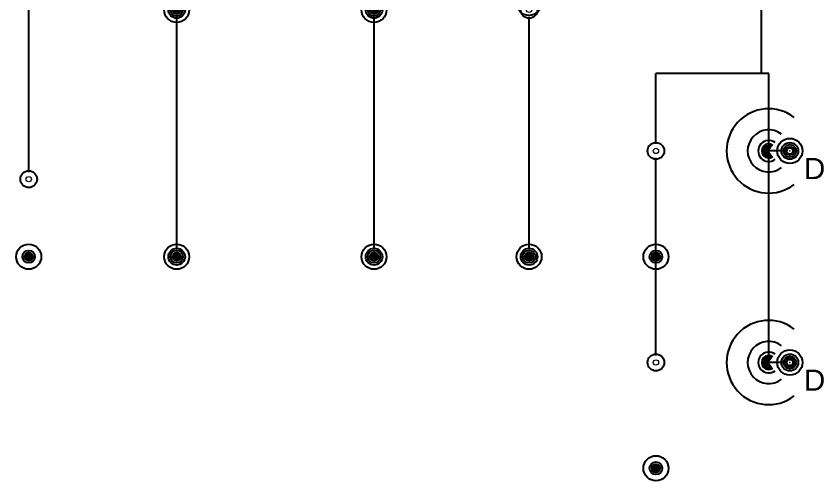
# Model space of a CAD drawing. Extents: x -24247 to 247, y -156 to 1335.
# Drawn here: x -2279.1 to -1820.7, y 364.6 to 628.2 of the extents above; entities that cross this region are included whole.
import ezdxf

# ---------------------------------------------------------------- set-up
doc = ezdxf.new("R2010")
doc.units = 0
doc.header["$LTSCALE"] = 48
doc.header["$MEASUREMENT"] = 0
for name, color, linetype in [('F-DRYP-N', 3, 'Continuous'), ('F-DRYP-N @ 1 (1)', 3, 'Continuous'), ('F-DRYP-N @ 1 (2)', 3, 'Continuous'), ('F-DRYP-N @ 12', 3, 'Continuous'), ('F-DRYP-N @ 128', 3, 'Continuous'), ('F-DRYP-N @ 16', 3, 'Continuous'), ('F-DRYP-N @ 192', 3, 'Continuous'), ('F-DRYP-N @ 2', 3, 'Continuous'), ('F-DRYP-N @ 24', 3, 'Continuous'), ('F-DRYP-N @ 384', 3, 'Continuous'), ('F-DRYP-N @ 4', 3, 'Continuous'), ('F-DRYP-N @ 48', 3, 'Continuous'), ('F-DRYP-N @ 64', 3, 'Continuous'), ('F-DRYP-N @ 768', 3, 'Continuous'), ('F-DRYP-N @ 8', 3, 'Continuous'), ('F-DRYP-N @ 96', 3, 'Continuous'), ('F-SPRK-HEAD-N', 2, 'Continuous'), ('F-SPRK-HEAD-N @ 1 (1)', 2, 'Continuous'), ('F-SPRK-HEAD-N @ 1 (2)', 2, 'Continuous'), ('F-SPRK-HEAD-N @ 128', 2, 'Continuous'), ('F-SPRK-HEAD-N @ 192', 2, 'Continuous'), ('F-SPRK-HEAD-N @ 48', 2, 'Continuous'), ('F-SPRK-HEAD-N @ 64', 2, 'Continuous'), ('F-SPRK-HEAD-N @ 96', 2, 'Continuous')]:
    doc.layers.add(name, color=color, linetype=linetype)
doc.layers.add('G-ANNO-TEXT', color=70, linetype='Continuous', lineweight=0)
doc.styles.add('Arial', font='arial.ttf')

# ---------------------------------------------------------------- blocks, each defined once
blk = doc.blocks.new('*U14')
blk.add_circle((0, 0), 0.0371)
at = {"color": 7, "lineweight": 0}
blk.add_circle((0, 0), 0.0117, dxfattribs=at)
blk = doc.blocks.new('*U467')
at = {"layer": 'F-SPRK-HEAD-N @ 1 (1)'}
blk.add_blockref('*U14', (-2272, 491.74), dxfattribs=at)
at = {"layer": 'F-SPRK-HEAD-N @ 1 (2)'}
blk.add_blockref('*U14', (-2272, 491.74), dxfattribs=at)
at = {"layer": 'F-SPRK-HEAD-N @ 128', "xscale": 128, "yscale": 128, "zscale": 128}
blk.add_blockref('*U14', (-2272, 535.74), dxfattribs=at)
at = {"layer": 'F-SPRK-HEAD-N @ 192', "xscale": 192, "yscale": 192, "zscale": 192}
blk.add_blockref('*U14', (-2272, 491.74), dxfattribs=at)
at = {"layer": 'F-SPRK-HEAD-N @ 48', "xscale": 48, "yscale": 48, "zscale": 48}
blk.add_blockref('*U14', (-2272, 491.74), dxfattribs=at)
at = {"layer": 'F-SPRK-HEAD-N @ 64', "xscale": 64, "yscale": 64, "zscale": 64}
blk.add_blockref('*U14', (-2272, 491.74), dxfattribs=at)
at = {"layer": 'F-SPRK-HEAD-N @ 96', "xscale": 96, "yscale": 96, "zscale": 96}
blk.add_blockref('*U14', (-2272, 491.74), dxfattribs=at)
blk = doc.blocks.new('*U468')
at = {"layer": 'F-SPRK-HEAD-N @ 1 (1)'}
blk.add_blockref('*U14', (-2188, 491.74), dxfattribs=at)
at = {"layer": 'F-SPRK-HEAD-N @ 1 (2)'}
blk.add_blockref('*U14', (-2188, 491.74), dxfattribs=at)
at = {"layer": 'F-SPRK-HEAD-N @ 128', "xscale": 128, "yscale": 128, "zscale": 128}
blk.add_blockref('*U14', (-2188, 491.74), dxfattribs=at)
at = {"layer": 'F-SPRK-HEAD-N @ 192', "xscale": 192, "yscale": 192, "zscale": 192}
blk.add_blockref('*U14', (-2188, 491.74), dxfattribs=at)
at = {"layer": 'F-SPRK-HEAD-N @ 48', "xscale": 48, "yscale": 48, "zscale": 48}
blk.add_blockref('*U14', (-2188, 491.74), dxfattribs=at)
at = {"layer": 'F-SPRK-HEAD-N @ 64', "xscale": 64, "yscale": 64, "zscale": 64}
blk.add_blockref('*U14', (-2188, 491.74), dxfattribs=at)
at = {"layer": 'F-SPRK-HEAD-N @ 96', "xscale": 96, "yscale": 96, "zscale": 96}
blk.add_blockref('*U14', (-2188, 491.74), dxfattribs=at)
blk = doc.blocks.new('*U469')
at = {"layer": 'F-SPRK-HEAD-N @ 1 (1)'}
blk.add_blockref('*U14', (-2188, 631.74), dxfattribs=at)
at = {"layer": 'F-SPRK-HEAD-N @ 1 (2)'}
blk.add_blockref('*U14', (-2188, 631.74), dxfattribs=at)
at = {"layer": 'F-SPRK-HEAD-N @ 128', "xscale": 128, "yscale": 128, "zscale": 128}
blk.add_blockref('*U14', (-2188, 631.74), dxfattribs=at)
at = {"layer": 'F-SPRK-HEAD-N @ 192', "xscale": 192, "yscale": 192, "zscale": 192}
blk.add_blockref('*U14', (-2188, 631.74), dxfattribs=at)
at = {"layer": 'F-SPRK-HEAD-N @ 48', "xscale": 48, "yscale": 48, "zscale": 48}
blk.add_blockref('*U14', (-2188, 631.74), dxfattribs=at)
at = {"layer": 'F-SPRK-HEAD-N @ 64', "xscale": 64, "yscale": 64, "zscale": 64}
blk.add_blockref('*U14', (-2188, 631.74), dxfattribs=at)
at = {"layer": 'F-SPRK-HEAD-N @ 96', "xscale": 96, "yscale": 96, "zscale": 96}
blk.add_blockref('*U14', (-2188, 631.74), dxfattribs=at)
blk = doc.blocks.new('*U471')
at = {"layer": 'F-SPRK-HEAD-N @ 1 (1)'}
blk.add_blockref('*U14', (-1988, 491.74), dxfattribs=at)
at = {"layer": 'F-SPRK-HEAD-N @ 1 (2)'}
blk.add_blockref('*U14', (-1988, 491.74), dxfattribs=at)
at = {"layer": 'F-SPRK-HEAD-N @ 128', "xscale": 128, "yscale": 128, "zscale": 128}
blk.add_blockref('*U14', (-1988, 491.74), dxfattribs=at)
at = {"layer": 'F-SPRK-HEAD-N @ 192', "xscale": 192, "yscale": 192, "zscale": 192}
blk.add_blockref('*U14', (-1988, 491.74), dxfattribs=at)
at = {"layer": 'F-SPRK-HEAD-N @ 48', "xscale": 48, "yscale": 48, "zscale": 48}
blk.add_blockref('*U14', (-1988, 491.74), dxfattribs=at)
at = {"layer": 'F-SPRK-HEAD-N @ 64', "xscale": 64, "yscale": 64, "zscale": 64}
blk.add_blockref('*U14', (-1988, 491.74), dxfattribs=at)
at = {"layer": 'F-SPRK-HEAD-N @ 96', "xscale": 96, "yscale": 96, "zscale": 96}
blk.add_blockref('*U14', (-1988, 491.74), dxfattribs=at)
blk = doc.blocks.new('*U472')
at = {"layer": 'F-SPRK-HEAD-N @ 1 (1)'}
blk.add_blockref('*U14', (-1988, 635.74), dxfattribs=at)
at = {"layer": 'F-SPRK-HEAD-N @ 1 (2)'}
blk.add_blockref('*U14', (-1988, 635.74), dxfattribs=at)
at = {"layer": 'F-SPRK-HEAD-N @ 128', "xscale": 128, "yscale": 128, "zscale": 128}
blk.add_blockref('*U14', (-1988, 631.74), dxfattribs=at)
at = {"layer": 'F-SPRK-HEAD-N @ 192', "xscale": 192, "yscale": 192, "zscale": 192}
blk.add_blockref('*U14', (-1988, 635.74), dxfattribs=at)
at = {"layer": 'F-SPRK-HEAD-N @ 48', "xscale": 48, "yscale": 48, "zscale": 48}
blk.add_blockref('*U14', (-1988, 635.74), dxfattribs=at)
at = {"layer": 'F-SPRK-HEAD-N @ 64', "xscale": 64, "yscale": 64, "zscale": 64}
blk.add_blockref('*U14', (-1988, 635.74), dxfattribs=at)
at = {"layer": 'F-SPRK-HEAD-N @ 96', "xscale": 96, "yscale": 96, "zscale": 96}
blk.add_blockref('*U14', (-1988, 635.74), dxfattribs=at)
blk = doc.blocks.new('*U475')
at = {"layer": 'F-SPRK-HEAD-N @ 1 (1)'}
blk.add_blockref('*U14', (-1916, 491.74), dxfattribs=at)
at = {"layer": 'F-SPRK-HEAD-N @ 1 (2)'}
blk.add_blockref('*U14', (-1916, 491.74), dxfattribs=at)
at = {"layer": 'F-SPRK-HEAD-N @ 128', "xscale": 128, "yscale": 128, "zscale": 128}
blk.add_blockref('*U14', (-1916, 551.74), dxfattribs=at)
at = {"layer": 'F-SPRK-HEAD-N @ 192', "xscale": 192, "yscale": 192, "zscale": 192}
blk.add_blockref('*U14', (-1916, 491.74), dxfattribs=at)
at = {"layer": 'F-SPRK-HEAD-N @ 48', "xscale": 48, "yscale": 48, "zscale": 48}
blk.add_blockref('*U14', (-1916, 491.74), dxfattribs=at)
at = {"layer": 'F-SPRK-HEAD-N @ 64', "xscale": 64, "yscale": 64, "zscale": 64}
blk.add_blockref('*U14', (-1916, 491.74), dxfattribs=at)
at = {"layer": 'F-SPRK-HEAD-N @ 96', "xscale": 96, "yscale": 96, "zscale": 96}
blk.add_blockref('*U14', (-1916, 491.74), dxfattribs=at)
blk = doc.blocks.new('*U22')
blk.add_circle((0, 0), 0.0371)
blk = doc.blocks.new('*U478')
at = {"layer": 'F-SPRK-HEAD-N @ 1 (1)'}
blk.add_blockref('*U22', (-1840, 551.74), dxfattribs=at)
at = {"layer": 'F-SPRK-HEAD-N @ 1 (2)'}
blk.add_blockref('*U22', (-1840, 551.74), dxfattribs=at)
at = {"layer": 'F-SPRK-HEAD-N @ 128', "xscale": 128, "yscale": 128, "zscale": 128}
blk.add_blockref('*U22', (-1840, 551.74), dxfattribs=at)
at = {"layer": 'F-SPRK-HEAD-N @ 192', "xscale": 192, "yscale": 192, "zscale": 192}
blk.add_blockref('*U22', (-1840, 551.74), dxfattribs=at)
at = {"layer": 'F-SPRK-HEAD-N @ 48', "xscale": 48, "yscale": 48, "zscale": 48}
blk.add_blockref('*U22', (-1840, 551.74), dxfattribs=at)
at = {"layer": 'F-SPRK-HEAD-N @ 64', "xscale": 64, "yscale": 64, "zscale": 64}
blk.add_blockref('*U22', (-1840, 551.74), dxfattribs=at)
at = {"layer": 'F-SPRK-HEAD-N @ 96', "xscale": 96, "yscale": 96, "zscale": 96}
blk.add_blockref('*U22', (-1840, 551.74), dxfattribs=at)
blk = doc.blocks.new('*U479')
at = {"layer": 'F-SPRK-HEAD-N @ 1 (1)'}
blk.add_blockref('*U22', (-1840, 431.74), dxfattribs=at)
at = {"layer": 'F-SPRK-HEAD-N @ 1 (2)'}
blk.add_blockref('*U22', (-1840, 431.74), dxfattribs=at)
at = {"layer": 'F-SPRK-HEAD-N @ 128', "xscale": 128, "yscale": 128, "zscale": 128}
blk.add_blockref('*U22', (-1840, 431.74), dxfattribs=at)
at = {"layer": 'F-SPRK-HEAD-N @ 192', "xscale": 192, "yscale": 192, "zscale": 192}
blk.add_blockref('*U22', (-1840, 431.74), dxfattribs=at)
at = {"layer": 'F-SPRK-HEAD-N @ 48', "xscale": 48, "yscale": 48, "zscale": 48}
blk.add_blockref('*U22', (-1840, 431.74), dxfattribs=at)
at = {"layer": 'F-SPRK-HEAD-N @ 64', "xscale": 64, "yscale": 64, "zscale": 64}
blk.add_blockref('*U22', (-1840, 431.74), dxfattribs=at)
at = {"layer": 'F-SPRK-HEAD-N @ 96', "xscale": 96, "yscale": 96, "zscale": 96}
blk.add_blockref('*U22', (-1840, 431.74), dxfattribs=at)
blk = doc.blocks.new('*U6')
at = {"linetype": 'Continuous'}
blk.add_arc((0, 0), 0.03112, 232.56697, 127.43303, dxfattribs=at)
blk = doc.blocks.new('*U481')
at = {"layer": 'F-DRYP-N @ 1 (1)', "rotation": 180}
blk.add_blockref('*U6', (-1852, 431.74), dxfattribs=at)
at = {"layer": 'F-DRYP-N @ 1 (2)', "rotation": 180}
blk.add_blockref('*U6', (-1852, 431.74), dxfattribs=at)
at = {"layer": 'F-DRYP-N @ 12', "xscale": 12, "yscale": 12, "zscale": 12, "rotation": 180}
blk.add_blockref('*U6', (-1852, 431.74), dxfattribs=at)
at = {"layer": 'F-DRYP-N @ 128', "xscale": 128, "yscale": 128, "zscale": 128, "rotation": 180}
blk.add_blockref('*U6', (-1852, 431.74), dxfattribs=at)
at = {"layer": 'F-DRYP-N @ 16', "xscale": 16, "yscale": 16, "zscale": 16, "rotation": 180}
blk.add_blockref('*U6', (-1852, 431.74), dxfattribs=at)
at = {"layer": 'F-DRYP-N @ 192', "xscale": 192, "yscale": 192, "zscale": 192, "rotation": 180}
blk.add_blockref('*U6', (-1852, 431.74), dxfattribs=at)
at = {"layer": 'F-DRYP-N @ 2', "xscale": 2, "yscale": 2, "zscale": 2, "rotation": 180}
blk.add_blockref('*U6', (-1852, 431.74), dxfattribs=at)
at = {"layer": 'F-DRYP-N @ 24', "xscale": 24, "yscale": 24, "zscale": 24, "rotation": 180}
blk.add_blockref('*U6', (-1852, 431.74), dxfattribs=at)
at = {"layer": 'F-DRYP-N @ 384', "xscale": 384, "yscale": 384, "zscale": 384, "rotation": 180}
blk.add_blockref('*U6', (-1852, 431.74), dxfattribs=at)
at = {"layer": 'F-DRYP-N @ 4', "xscale": 4, "yscale": 4, "zscale": 4, "rotation": 180}
blk.add_blockref('*U6', (-1852, 431.74), dxfattribs=at)
at = {"layer": 'F-DRYP-N @ 48', "xscale": 48, "yscale": 48, "zscale": 48, "rotation": 180}
blk.add_blockref('*U6', (-1852, 431.74), dxfattribs=at)
at = {"layer": 'F-DRYP-N @ 64', "xscale": 64, "yscale": 64, "zscale": 64, "rotation": 180}
blk.add_blockref('*U6', (-1852, 431.74), dxfattribs=at)
at = {"layer": 'F-DRYP-N @ 768', "xscale": 768, "yscale": 768, "zscale": 768, "rotation": 180}
blk.add_blockref('*U6', (-1852, 431.74), dxfattribs=at)
at = {"layer": 'F-DRYP-N @ 8', "xscale": 8, "yscale": 8, "zscale": 8, "rotation": 180}
blk.add_blockref('*U6', (-1852, 431.74), dxfattribs=at)
at = {"layer": 'F-DRYP-N @ 96', "xscale": 96, "yscale": 96, "zscale": 96, "rotation": 180}
blk.add_blockref('*U6', (-1852, 431.74), dxfattribs=at)
blk = doc.blocks.new('*U482')
at = {"layer": 'F-DRYP-N @ 1 (1)', "rotation": 180}
blk.add_blockref('*U6', (-1852, 551.74), dxfattribs=at)
at = {"layer": 'F-DRYP-N @ 1 (2)', "rotation": 180}
blk.add_blockref('*U6', (-1852, 551.74), dxfattribs=at)
at = {"layer": 'F-DRYP-N @ 12', "xscale": 12, "yscale": 12, "zscale": 12, "rotation": 180}
blk.add_blockref('*U6', (-1852, 551.74), dxfattribs=at)
at = {"layer": 'F-DRYP-N @ 128', "xscale": 128, "yscale": 128, "zscale": 128, "rotation": 180}
blk.add_blockref('*U6', (-1852, 551.74), dxfattribs=at)
at = {"layer": 'F-DRYP-N @ 16', "xscale": 16, "yscale": 16, "zscale": 16, "rotation": 180}
blk.add_blockref('*U6', (-1852, 551.74), dxfattribs=at)
at = {"layer": 'F-DRYP-N @ 192', "xscale": 192, "yscale": 192, "zscale": 192, "rotation": 180}
blk.add_blockref('*U6', (-1852, 551.74), dxfattribs=at)
at = {"layer": 'F-DRYP-N @ 2', "xscale": 2, "yscale": 2, "zscale": 2, "rotation": 180}
blk.add_blockref('*U6', (-1852, 551.74), dxfattribs=at)
at = {"layer": 'F-DRYP-N @ 24', "xscale": 24, "yscale": 24, "zscale": 24, "rotation": 180}
blk.add_blockref('*U6', (-1852, 551.74), dxfattribs=at)
at = {"layer": 'F-DRYP-N @ 384', "xscale": 384, "yscale": 384, "zscale": 384, "rotation": 180}
blk.add_blockref('*U6', (-1852, 551.74), dxfattribs=at)
at = {"layer": 'F-DRYP-N @ 4', "xscale": 4, "yscale": 4, "zscale": 4, "rotation": 180}
blk.add_blockref('*U6', (-1852, 551.74), dxfattribs=at)
at = {"layer": 'F-DRYP-N @ 48', "xscale": 48, "yscale": 48, "zscale": 48, "rotation": 180}
blk.add_blockref('*U6', (-1852, 551.74), dxfattribs=at)
at = {"layer": 'F-DRYP-N @ 64', "xscale": 64, "yscale": 64, "zscale": 64, "rotation": 180}
blk.add_blockref('*U6', (-1852, 551.74), dxfattribs=at)
at = {"layer": 'F-DRYP-N @ 768', "xscale": 768, "yscale": 768, "zscale": 768, "rotation": 180}
blk.add_blockref('*U6', (-1852, 551.74), dxfattribs=at)
at = {"layer": 'F-DRYP-N @ 8', "xscale": 8, "yscale": 8, "zscale": 8, "rotation": 180}
blk.add_blockref('*U6', (-1852, 551.74), dxfattribs=at)
at = {"layer": 'F-DRYP-N @ 96', "xscale": 96, "yscale": 96, "zscale": 96, "rotation": 180}
blk.add_blockref('*U6', (-1852, 551.74), dxfattribs=at)
blk = doc.blocks.new('*U571')
at = {"layer": 'F-SPRK-HEAD-N @ 1 (1)'}
blk.add_blockref('*U14', (-2076, 491.74), dxfattribs=at)
at = {"layer": 'F-SPRK-HEAD-N @ 1 (2)'}
blk.add_blockref('*U14', (-2076, 491.74), dxfattribs=at)
at = {"layer": 'F-SPRK-HEAD-N @ 128', "xscale": 128, "yscale": 128, "zscale": 128}
blk.add_blockref('*U14', (-2076, 491.74), dxfattribs=at)
at = {"layer": 'F-SPRK-HEAD-N @ 192', "xscale": 192, "yscale": 192, "zscale": 192}
blk.add_blockref('*U14', (-2076, 491.74), dxfattribs=at)
at = {"layer": 'F-SPRK-HEAD-N @ 48', "xscale": 48, "yscale": 48, "zscale": 48}
blk.add_blockref('*U14', (-2076, 491.74), dxfattribs=at)
at = {"layer": 'F-SPRK-HEAD-N @ 64', "xscale": 64, "yscale": 64, "zscale": 64}
blk.add_blockref('*U14', (-2076, 491.74), dxfattribs=at)
at = {"layer": 'F-SPRK-HEAD-N @ 96', "xscale": 96, "yscale": 96, "zscale": 96}
blk.add_blockref('*U14', (-2076, 491.74), dxfattribs=at)
blk = doc.blocks.new('*U572')
at = {"layer": 'F-SPRK-HEAD-N @ 1 (1)'}
blk.add_blockref('*U14', (-2076, 631.74), dxfattribs=at)
at = {"layer": 'F-SPRK-HEAD-N @ 1 (2)'}
blk.add_blockref('*U14', (-2076, 631.74), dxfattribs=at)
at = {"layer": 'F-SPRK-HEAD-N @ 128', "xscale": 128, "yscale": 128, "zscale": 128}
blk.add_blockref('*U14', (-2076, 631.74), dxfattribs=at)
at = {"layer": 'F-SPRK-HEAD-N @ 192', "xscale": 192, "yscale": 192, "zscale": 192}
blk.add_blockref('*U14', (-2076, 631.74), dxfattribs=at)
at = {"layer": 'F-SPRK-HEAD-N @ 48', "xscale": 48, "yscale": 48, "zscale": 48}
blk.add_blockref('*U14', (-2076, 631.74), dxfattribs=at)
at = {"layer": 'F-SPRK-HEAD-N @ 64', "xscale": 64, "yscale": 64, "zscale": 64}
blk.add_blockref('*U14', (-2076, 631.74), dxfattribs=at)
at = {"layer": 'F-SPRK-HEAD-N @ 96', "xscale": 96, "yscale": 96, "zscale": 96}
blk.add_blockref('*U14', (-2076, 631.74), dxfattribs=at)
blk = doc.blocks.new('*U699')
at = {"layer": 'F-SPRK-HEAD-N @ 1 (1)'}
blk.add_blockref('*U14', (-1916, 371.74), dxfattribs=at)
at = {"layer": 'F-SPRK-HEAD-N @ 1 (2)'}
blk.add_blockref('*U14', (-1916, 371.74), dxfattribs=at)
at = {"layer": 'F-SPRK-HEAD-N @ 128', "xscale": 128, "yscale": 128, "zscale": 128}
blk.add_blockref('*U14', (-1916, 431.74), dxfattribs=at)
at = {"layer": 'F-SPRK-HEAD-N @ 192', "xscale": 192, "yscale": 192, "zscale": 192}
blk.add_blockref('*U14', (-1916, 371.74), dxfattribs=at)
at = {"layer": 'F-SPRK-HEAD-N @ 48', "xscale": 48, "yscale": 48, "zscale": 48}
blk.add_blockref('*U14', (-1916, 371.74), dxfattribs=at)
at = {"layer": 'F-SPRK-HEAD-N @ 64', "xscale": 64, "yscale": 64, "zscale": 64}
blk.add_blockref('*U14', (-1916, 371.74), dxfattribs=at)
at = {"layer": 'F-SPRK-HEAD-N @ 96', "xscale": 96, "yscale": 96, "zscale": 96}
blk.add_blockref('*U14', (-1916, 371.74), dxfattribs=at)

msp = doc.modelspace()

# ---------------------------------------------------------------- linework, layer by layer
at = {"layer": 'F-DRYP-N'}
for p, q in [((-2272, 539.74), (-2272, 675.74)), ((-1856, 595.74), (-1856, 631.74)), ((-2188, 495.74), (-2188, 627.74)), ((-2076, 495.74), (-2076, 627.74)), ((-1988, 495.74), (-1988, 627.74)), ((-1916, 555.74), (-1916, 595.74)), ((-1852, 595.74), (-1916, 595.74)), ((-1852, 555.74), (-1852, 595.74)), ((-1844, 551.74), (-1852, 551.74)), ((-1916, 435.74), (-1916, 547.74)), ((-1852, 435.74), (-1852, 547.74)), ((-1844, 431.74), (-1852, 431.74))]:
    msp.add_line(p, q, dxfattribs=at)

# ---------------------------------------------------------------- block references
for name in ['*U482', '*U481']:
    msp.add_blockref(name, (0, 0), dxfattribs=at)
at = {"layer": 'F-SPRK-HEAD-N'}
for name in ['*U472', '*U469', '*U572', '*U475', '*U478', '*U467', '*U468', '*U571', '*U471', '*U699', '*U479']:
    msp.add_blockref(name, (0, 0), dxfattribs=at)

# ---------------------------------------------------------------- texts
at = {"layer": 'G-ANNO-TEXT', "char_height": 12, "attachment_point": 1, "style": 'Arial'}
for insert in [(-1832, 547.74), (-1832, 427.74)]:
    msp.add_mtext_dynamic_manual_height_columns('D', width=80, gutter_width=60, heights=[0], dxfattribs=dict(at, insert=insert))

doc.saveas('drawing.dxf')
